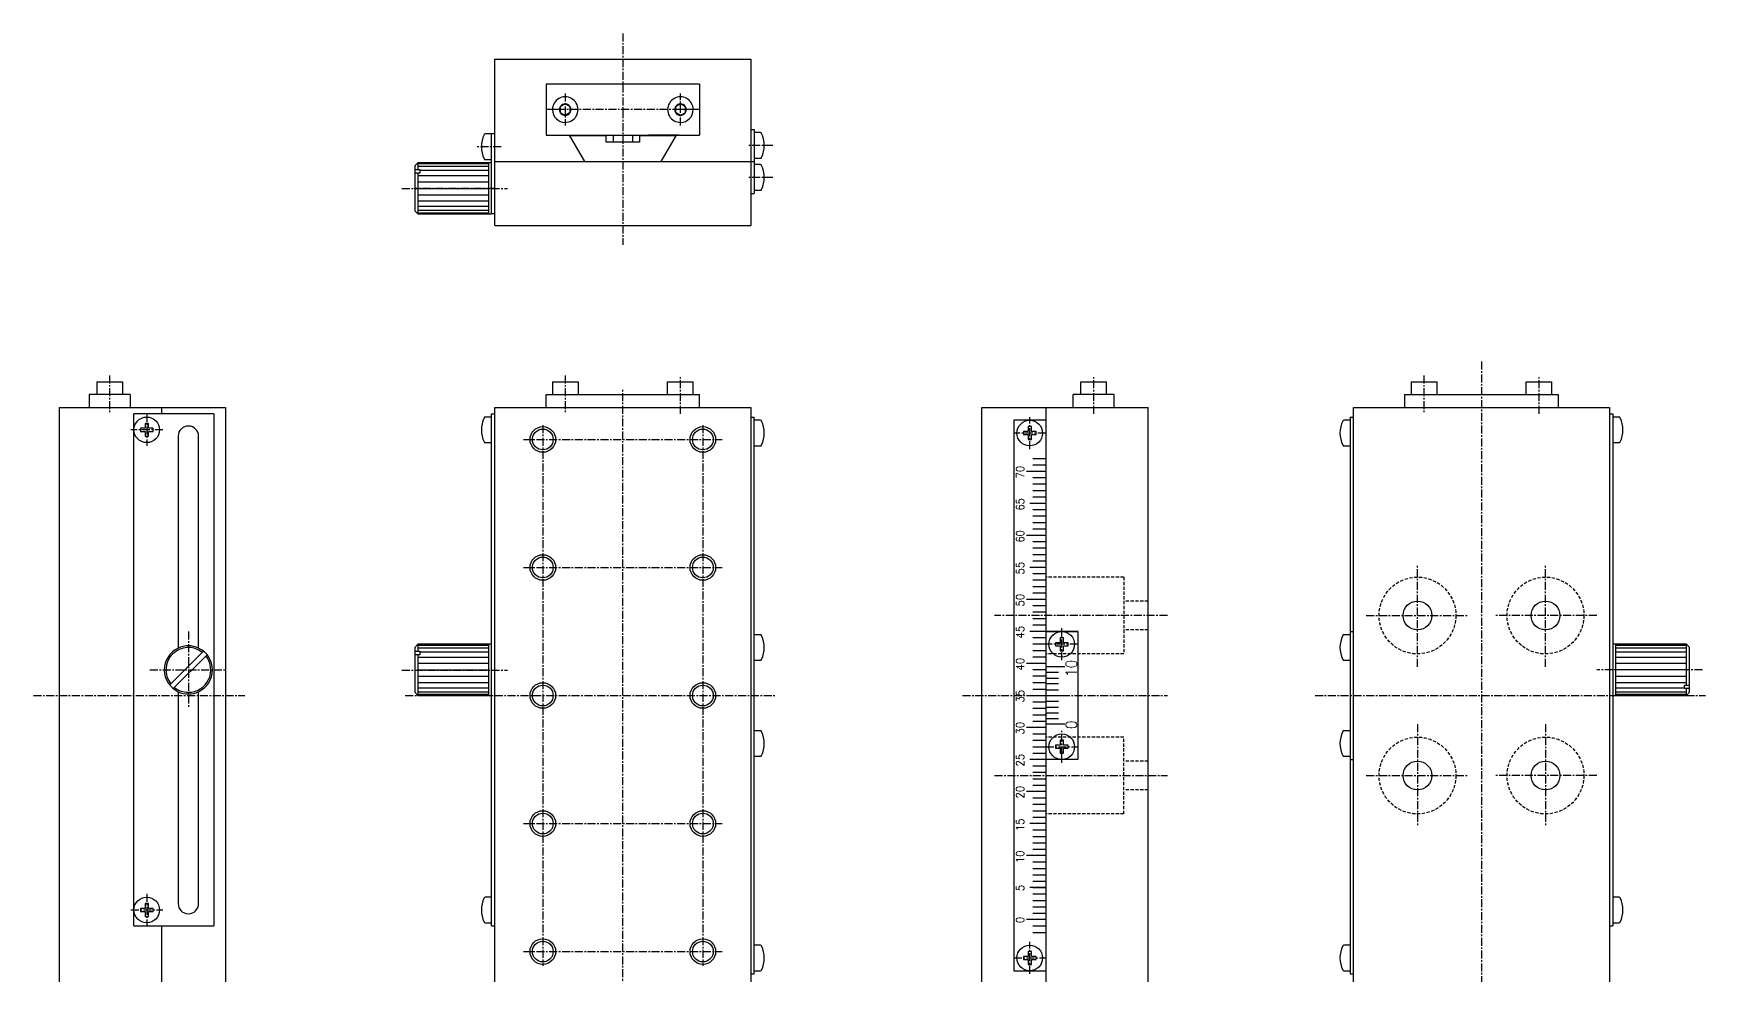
# Model space of a CAD drawing. Extents: x 1279 to 1540, y 1049 to 1341.
# Drawn here: x 1278.8 to 1540, y 1194.1 to 1341.2 of the extents above; entities that cross this region are included whole.
import ezdxf

# ---------------------------------------------------------------- set-up
doc = ezdxf.new("R2010")
doc.units = 0
doc.linetypes.add('CENTER', pattern=[2, 1.25, -0.25, 0.25, -0.25])
doc.linetypes.add('DASHED', pattern=[0.75, 0.5, -0.25])
doc.layers.get('0').update_dxf_attribs({"linetype": 'CONTINUOUS'})
doc.layers.add('CENTER', color=1, linetype='CENTER')
doc.styles.get("Standard").update_dxf_attribs({"font": 'TXT', "bigfont": 'BIGFONT'})

msp = doc.modelspace()

# ---------------------------------------------------------------- linework, layer by layer
at = {"color": 7, "linetype": 'CONTINUOUS'}
for p, q in [((1350.9, 1325.54), (1350.9, 1337.24)), ((1350.9, 1337.24), (1390.9, 1337.24)), ((1390.9, 1337.24), (1390.9, 1311.24)), ((1382.9, 1333.34), (1358.9, 1333.34)), ((1358.9, 1333.34), (1358.9, 1325.34)), ((1382.9, 1333.34), (1382.9, 1325.34)), ((1361.9, 1330.24), (1361.12, 1329.79)), ((1361.12, 1329.79), (1361.12, 1328.89)), ((1362.68, 1329.79), (1361.9, 1330.24)), ((1362.68, 1328.89), (1362.68, 1329.79)), ((1379.9, 1330.24), (1379.12, 1329.79)), ((1379.12, 1329.79), (1379.12, 1328.89)), ((1380.68, 1329.79), (1379.9, 1330.24)), ((1380.68, 1328.89), (1380.68, 1329.79)), ((1361.12, 1328.89), (1361.9, 1328.44)), ((1362.68, 1328.89), (1361.9, 1328.44)), ((1379.9, 1328.44), (1379.12, 1328.89)), ((1379.9, 1328.44), (1380.68, 1328.89)), ((1350.4, 1325.54), (1349.41, 1325.54)), ((1350.9, 1325.54), (1350.4, 1325.54)), ((1350.4, 1313.04), (1350.4, 1325.54)), ((1350.9, 1311.24), (1350.9, 1325.54)), ((1358.9, 1325.34), (1362.53, 1325.34)), ((1362.19, 1325.34), (1366.9, 1325.34)), ((1362.53, 1325.34), (1364.9, 1321.24)), ((1362.53, 1325.34), (1368.4, 1325.34)), ((1368.3, 1325.24), (1362.59, 1325.24)), ((1368.3, 1324.24), (1368.3, 1325.24)), ((1369.4, 1324.24), (1368.3, 1324.24)), ((1368.4, 1325.34), (1369.4, 1325.34)), ((1369.4, 1325.34), (1369.4, 1324.24)), ((1369.4, 1325.34), (1372.4, 1325.34)), ((1372.4, 1324.24), (1369.4, 1324.24)), ((1372.4, 1325.34), (1372.4, 1324.24)), ((1372.4, 1325.34), (1373.4, 1325.34)), ((1373.5, 1324.24), (1372.4, 1324.24)), ((1373.4, 1325.34), (1379.27, 1325.34)), ((1374.1, 1325.24), (1373.5, 1325.24)), ((1373.5, 1325.24), (1373.5, 1324.24)), ((1379.21, 1325.24), (1374.1, 1325.24)), ((1379.61, 1325.34), (1374.9, 1325.34)), ((1376.9, 1321.24), (1379.27, 1325.34)), ((1379.27, 1325.34), (1382.9, 1325.34)), ((1390.9, 1326.24), (1391.4, 1326.24)), ((1390.9, 1326.24), (1390.9, 1325.94)), ((1391.4, 1326.24), (1391.4, 1321.24)), ((1392.39, 1325.74), (1391.4, 1325.74)), ((1391.4, 1321.74), (1392.39, 1321.74)), ((1338.4, 1320.54), (1338.9, 1321.04)), ((1338.4, 1320.54), (1338.4, 1313.54)), ((1338.4, 1319.97), (1339.2, 1319.97)), ((1339.2, 1319.4), (1338.4, 1319.4)), ((1350.4, 1321.04), (1338.9, 1321.04)), ((1339.2, 1319.97), (1339.2, 1319.4)), ((1349.41, 1321.54), (1350.4, 1321.54)), ((1349.9, 1321.04), (1349.9, 1313.04)), ((1350.9, 1321.24), (1391.4, 1321.24)), ((1391.4, 1321.24), (1391.4, 1316.24)), ((1392.39, 1320.74), (1391.4, 1320.74)), ((1391.4, 1316.74), (1392.39, 1316.74)), ((1390.9, 1316.24), (1391.4, 1316.24)), ((1338.9, 1313.04), (1338.4, 1313.54)), ((1338.9, 1313.04), (1349.9, 1313.04)), ((1349.9, 1313.04), (1349.9, 1313.29)), ((1349.9, 1313.04), (1350.4, 1313.04)), ((1350.9, 1313.04), (1350.4, 1313.04)), ((1350.9, 1311.24), (1370.9, 1311.24)), ((1370.9, 1311.24), (1390.9, 1311.24)), ((1288.74, 1286.81), (1292.74, 1286.81)), ((1288.74, 1286.81), (1288.74, 1284.81)), ((1292.74, 1286.81), (1292.74, 1284.81)), ((1359.9, 1286.81), (1359.9, 1284.81)), ((1359.9, 1286.81), (1363.9, 1286.81)), ((1363.9, 1286.81), (1363.9, 1284.81)), ((1377.9, 1286.81), (1381.9, 1286.81)), ((1377.9, 1284.81), (1377.9, 1286.81)), ((1381.9, 1284.81), (1381.9, 1286.81)), ((1442.46, 1284.81), (1442.46, 1286.81)), ((1442.46, 1286.81), (1446.46, 1286.81)), ((1446.46, 1284.81), (1446.46, 1286.81)), ((1494.02, 1286.81), (1494.02, 1284.81)), ((1494.02, 1286.81), (1498.02, 1286.81)), ((1498.02, 1286.81), (1498.02, 1284.81)), ((1512.02, 1286.81), (1516.02, 1286.81)), ((1512.02, 1284.81), (1512.02, 1286.81)), ((1516.02, 1284.81), (1516.02, 1286.81)), ((1282.84, 1282.81), (1287.14, 1282.81)), ((1282.84, 1282.81), (1308.84, 1282.81)), ((1282.84, 1282.81), (1282.84, 1192.81)), ((1287.54, 1284.81), (1287.54, 1282.81)), ((1293.94, 1284.81), (1287.54, 1284.81)), ((1293.94, 1284.81), (1293.94, 1282.81)), ((1298.84, 1282.81), (1298.84, 1281.81)), ((1308.84, 1282.81), (1308.84, 1270.31)), ((1350.9, 1282.81), (1390.9, 1282.81)), ((1350.9, 1281.81), (1350.9, 1282.81)), ((1358.9, 1282.81), (1358.9, 1284.81)), ((1358.9, 1284.81), (1382.9, 1284.81)), ((1358.9, 1284.81), (1359.9, 1284.81)), ((1382.9, 1282.81), (1382.9, 1284.81)), ((1390.9, 1282.81), (1390.9, 1192.81)), ((1426.96, 1282.81), (1433.96, 1282.81)), ((1426.96, 1237.81), (1426.96, 1282.81)), ((1433.96, 1282.81), (1434.46, 1282.81)), ((1434.46, 1282.81), (1452.96, 1282.81)), ((1436.96, 1282.81), (1436.96, 1194.81)), ((1447.66, 1284.81), (1441.26, 1284.81)), ((1441.26, 1282.81), (1441.26, 1284.81)), ((1447.66, 1282.81), (1447.66, 1284.81)), ((1452.96, 1192.81), (1452.96, 1282.81)), ((1485.02, 1247.81), (1485.02, 1282.81)), ((1485.02, 1282.81), (1525.02, 1282.81)), ((1493.02, 1284.81), (1512.02, 1284.81)), ((1493.02, 1284.81), (1493.02, 1282.81)), ((1512.02, 1284.81), (1517.02, 1284.81)), ((1517.02, 1284.81), (1517.02, 1282.81)), ((1525.02, 1282.81), (1525.02, 1192.81)), ((1298.84, 1281.81), (1294.54, 1281.81)), ((1294.54, 1201.81), (1294.54, 1281.81)), ((1296.79, 1280.31), (1296.29, 1280.31)), ((1296.29, 1280.31), (1296.29, 1279.56)), ((1296.79, 1279.56), (1296.79, 1280.31)), ((1307.04, 1281.81), (1298.84, 1281.81)), ((1307.04, 1281.81), (1307.04, 1201.81)), ((1350.4, 1281.31), (1349.41, 1281.31)), ((1350.4, 1281.81), (1350.9, 1281.81)), ((1350.4, 1237.81), (1350.4, 1281.81)), ((1350.4, 1281.81), (1350.9, 1281.81)), ((1350.9, 1192.81), (1350.9, 1281.81)), ((1390.9, 1281.31), (1391.4, 1281.31)), ((1391.4, 1194.31), (1391.4, 1281.31)), ((1392.39, 1280.81), (1391.4, 1280.81)), ((1436.96, 1280.81), (1431.96, 1280.81)), ((1431.96, 1280.81), (1431.96, 1194.81)), ((1434.71, 1279.81), (1434.21, 1279.81)), ((1434.21, 1279.81), (1434.21, 1279.06)), ((1434.71, 1279.06), (1434.71, 1279.81)), ((1484.52, 1280.81), (1483.53, 1280.81)), ((1484.52, 1281.31), (1485.02, 1281.31)), ((1484.52, 1281.31), (1484.52, 1247.81)), ((1525.02, 1281.81), (1525.52, 1281.81)), ((1525.52, 1281.81), (1525.52, 1237.81)), ((1526.51, 1281.31), (1525.52, 1281.31)), ((1296.29, 1279.56), (1295.54, 1279.56)), ((1295.54, 1279.56), (1295.54, 1279.06)), ((1295.54, 1279.06), (1296.29, 1279.06)), ((1296.29, 1279.06), (1296.29, 1278.31)), ((1296.29, 1278.31), (1296.79, 1278.31)), ((1297.54, 1279.56), (1296.79, 1279.56)), ((1296.79, 1278.31), (1296.79, 1279.06)), ((1296.79, 1279.06), (1297.54, 1279.06)), ((1297.54, 1279.06), (1297.54, 1279.56)), ((1301.44, 1278.31), (1301.44, 1245.21)), ((1304.64, 1245.21), (1304.64, 1278.31)), ((1349.41, 1277.31), (1350.4, 1277.31)), ((1434.21, 1279.06), (1433.46, 1279.06)), ((1433.46, 1279.06), (1433.46, 1278.56)), ((1433.46, 1278.56), (1434.21, 1278.56)), ((1434.21, 1278.56), (1434.21, 1277.81)), ((1434.21, 1277.81), (1434.71, 1277.81)), ((1435.46, 1279.06), (1434.71, 1279.06)), ((1434.71, 1277.81), (1434.71, 1278.56)), ((1434.71, 1278.56), (1435.46, 1278.56)), ((1435.46, 1278.56), (1435.46, 1279.06)), ((1525.52, 1277.31), (1526.51, 1277.31)), ((1391.4, 1276.81), (1392.39, 1276.81)), ((1483.53, 1276.81), (1484.52, 1276.81)), ((1308.84, 1270.31), (1308.84, 1197.31)), ((1392.39, 1247.31), (1391.4, 1247.31)), ((1441.96, 1247.81), (1436.96, 1247.81)), ((1438.46, 1246.06), (1438.46, 1245.56)), ((1439.21, 1246.06), (1438.46, 1246.06)), ((1439.21, 1246.81), (1439.21, 1246.06)), ((1439.71, 1246.06), (1439.71, 1246.81)), ((1440.46, 1246.06), (1439.71, 1246.06)), ((1440.46, 1245.56), (1440.46, 1246.06)), ((1441.96, 1247.81), (1441.96, 1227.81)), ((1484.52, 1247.31), (1483.53, 1247.31)), ((1484.52, 1247.81), (1485.02, 1247.81)), ((1484.52, 1247.81), (1484.52, 1227.81)), ((1485.02, 1227.81), (1485.02, 1247.81)), ((1305.4, 1244.74), (1300.11, 1239.45)), ((1305.97, 1244.17), (1300.68, 1238.88)), ((1338.4, 1245.31), (1338.9, 1245.81)), ((1338.4, 1245.31), (1338.4, 1238.31)), ((1338.4, 1244.74), (1339.2, 1244.74)), ((1339.2, 1244.17), (1338.4, 1244.17)), ((1350.4, 1245.81), (1338.9, 1245.81)), ((1339.2, 1244.74), (1339.2, 1244.17)), ((1349.9, 1245.81), (1349.9, 1237.81)), ((1391.4, 1243.31), (1392.39, 1243.31)), ((1438.46, 1245.56), (1439.21, 1245.56)), ((1439.21, 1245.56), (1439.21, 1244.81)), ((1439.21, 1244.81), (1439.71, 1244.81)), ((1439.71, 1245.56), (1440.46, 1245.56)), ((1439.71, 1244.81), (1439.71, 1245.56)), ((1483.53, 1243.31), (1484.52, 1243.31)), ((1526.02, 1245.81), (1525.52, 1245.81)), ((1526.02, 1245.81), (1526.02, 1245.56)), ((1537.02, 1245.81), (1526.02, 1245.81)), ((1526.02, 1241.81), (1526.02, 1245.81)), ((1537.02, 1245.81), (1537.52, 1245.31)), ((1537.52, 1238.31), (1537.52, 1245.31)), ((1526.02, 1237.81), (1526.02, 1241.81)), ((1301.44, 1238.41), (1301.44, 1205.31)), ((1304.64, 1205.31), (1304.64, 1238.41)), ((1338.9, 1237.81), (1338.4, 1238.31)), ((1349.9, 1237.81), (1349.9, 1238.06)), ((1536.72, 1238.88), (1536.72, 1239.45)), ((1536.72, 1239.45), (1537.52, 1239.45)), ((1537.52, 1238.88), (1536.72, 1238.88)), ((1537.52, 1238.31), (1537.02, 1237.81)), ((1338.9, 1237.81), (1349.9, 1237.81)), ((1349.9, 1237.81), (1350.4, 1237.81)), ((1350.4, 1201.81), (1350.4, 1237.81)), ((1426.96, 1192.81), (1426.96, 1237.81)), ((1525.52, 1237.81), (1537.02, 1237.81)), ((1525.52, 1237.81), (1525.52, 1201.81)), ((1392.39, 1232.31), (1391.4, 1232.31)), ((1439.21, 1230.81), (1439.21, 1230.06)), ((1439.71, 1230.81), (1439.21, 1230.81)), ((1439.71, 1230.06), (1439.71, 1230.81)), ((1484.52, 1232.31), (1483.53, 1232.31)), ((1391.4, 1228.31), (1392.39, 1228.31)), ((1441.96, 1227.81), (1436.96, 1227.81)), ((1438.46, 1230.06), (1438.46, 1229.56)), ((1439.21, 1230.06), (1438.46, 1230.06)), ((1438.46, 1229.56), (1439.21, 1229.56)), ((1439.21, 1229.56), (1439.21, 1228.81)), ((1439.21, 1228.81), (1439.71, 1228.81)), ((1440.46, 1230.06), (1439.71, 1230.06)), ((1439.71, 1229.56), (1440.46, 1229.56)), ((1439.71, 1228.81), (1439.71, 1229.56)), ((1440.46, 1229.56), (1440.46, 1230.06)), ((1483.53, 1228.31), (1484.52, 1228.31)), ((1484.52, 1227.81), (1484.52, 1194.31)), ((1484.52, 1227.81), (1485.02, 1227.81)), ((1485.02, 1192.81), (1485.02, 1227.81)), ((1436.96, 1212.81), (1436.96, 1207.81)), ((1295.54, 1204.56), (1295.54, 1204.06)), ((1296.29, 1204.56), (1295.54, 1204.56)), ((1295.54, 1204.06), (1296.29, 1204.06)), ((1296.29, 1205.31), (1296.29, 1204.56)), ((1296.79, 1205.31), (1296.29, 1205.31)), ((1296.29, 1204.06), (1296.29, 1203.31)), ((1296.79, 1204.56), (1296.79, 1205.31)), ((1297.54, 1204.56), (1296.79, 1204.56)), ((1296.79, 1204.06), (1297.54, 1204.06)), ((1296.79, 1203.31), (1296.79, 1204.06)), ((1297.54, 1204.06), (1297.54, 1204.56)), ((1350.4, 1206.31), (1349.41, 1206.31)), ((1526.51, 1206.31), (1525.52, 1206.31)), ((1294.54, 1201.81), (1298.84, 1201.81)), ((1296.29, 1203.31), (1296.79, 1203.31)), ((1298.84, 1201.81), (1307.04, 1201.81)), ((1298.84, 1201.81), (1298.84, 1192.81)), ((1349.41, 1202.31), (1350.4, 1202.31)), ((1350.4, 1201.81), (1350.9, 1201.81)), ((1525.02, 1201.81), (1525.52, 1201.81)), ((1525.52, 1202.31), (1526.51, 1202.31)), ((1308.84, 1197.31), (1308.84, 1192.81)), ((1392.39, 1198.81), (1391.4, 1198.81)), ((1433.46, 1197.06), (1433.46, 1196.56)), ((1434.21, 1197.06), (1433.46, 1197.06)), ((1433.46, 1196.56), (1434.21, 1196.56)), ((1434.21, 1197.81), (1434.21, 1197.06)), ((1434.71, 1197.81), (1434.21, 1197.81)), ((1434.21, 1196.56), (1434.21, 1195.81)), ((1434.71, 1197.06), (1434.71, 1197.81)), ((1435.46, 1197.06), (1434.71, 1197.06)), ((1434.71, 1196.56), (1435.46, 1196.56)), ((1434.71, 1195.81), (1434.71, 1196.56)), ((1435.46, 1196.56), (1435.46, 1197.06)), ((1484.52, 1198.81), (1483.53, 1198.81)), ((1390.9, 1194.31), (1391.4, 1194.31)), ((1391.4, 1194.81), (1392.39, 1194.81)), ((1431.96, 1194.81), (1436.96, 1194.81)), ((1434.21, 1195.81), (1434.71, 1195.81)), ((1436.96, 1194.81), (1436.96, 1192.81)), ((1483.53, 1194.81), (1484.52, 1194.81)), ((1484.52, 1194.31), (1485.02, 1194.31))]:
    msp.add_line(p, q, dxfattribs=at)
at = {"color": 3, "linetype": 'CONTINUOUS'}
for p, q in [((1338.9, 1321.04), (1338.9, 1319.97)), ((1338.9, 1320.9), (1349.9, 1320.9)), ((1338.9, 1320.5), (1349.9, 1320.5)), ((1338.9, 1319.4), (1338.9, 1313.04)), ((1338.9, 1319.04), (1349.9, 1319.04)), ((1339.2, 1319.87), (1349.9, 1319.87)), ((1338.9, 1318.08), (1349.9, 1318.08)), ((1338.9, 1317.04), (1349.9, 1317.04)), ((1349.9, 1316), (1338.9, 1316)), ((1349.9, 1315.04), (1338.9, 1315.04)), ((1349.9, 1314.21), (1338.9, 1314.21)), ((1349.9, 1313.58), (1338.9, 1313.58)), ((1349.9, 1313.18), (1338.9, 1313.18)), ((1436.96, 1274.81), (1434.96, 1274.81)), ((1436.96, 1272.81), (1433.96, 1272.81)), ((1436.96, 1273.81), (1434.96, 1273.81)), ((1436.96, 1271.81), (1434.96, 1271.81)), ((1436.96, 1270.81), (1434.96, 1270.81)), ((1436.96, 1269.81), (1434.96, 1269.81)), ((1436.96, 1267.81), (1434.46, 1267.81)), ((1436.96, 1268.81), (1434.96, 1268.81)), ((1436.96, 1266.81), (1434.96, 1266.81)), ((1436.96, 1265.81), (1434.96, 1265.81)), ((1436.96, 1264.81), (1434.96, 1264.81)), ((1436.96, 1262.81), (1433.96, 1262.81)), ((1436.96, 1263.81), (1434.96, 1263.81)), ((1436.96, 1261.81), (1434.96, 1261.81)), ((1436.96, 1260.81), (1434.96, 1260.81)), ((1436.96, 1259.81), (1434.96, 1259.81)), ((1436.96, 1257.81), (1434.46, 1257.81)), ((1436.96, 1258.81), (1434.96, 1258.81)), ((1436.96, 1256.81), (1434.96, 1256.81)), ((1436.96, 1255.81), (1434.96, 1255.81)), ((1436.96, 1254.81), (1434.96, 1254.81)), ((1436.96, 1253.81), (1434.96, 1253.81)), ((1436.96, 1252.81), (1433.96, 1252.81)), ((1436.96, 1251.81), (1434.96, 1251.81)), ((1436.96, 1250.81), (1434.96, 1250.81)), ((1436.96, 1249.81), (1434.96, 1249.81)), ((1436.96, 1248.81), (1434.96, 1248.81)), ((1436.96, 1247.81), (1434.46, 1247.81)), ((1436.96, 1246.81), (1434.96, 1246.81)), ((1441.96, 1247.81), (1436.96, 1247.81)), ((1436.96, 1247.81), (1441.96, 1247.81)), ((1439.71, 1246.81), (1439.21, 1246.81)), ((1338.9, 1245.81), (1338.9, 1244.74)), ((1338.9, 1245.67), (1349.9, 1245.67)), ((1338.9, 1245.27), (1349.9, 1245.27)), ((1338.9, 1244.17), (1338.9, 1237.81)), ((1338.9, 1243.81), (1349.9, 1243.81)), ((1339.2, 1244.64), (1349.9, 1244.64)), ((1436.96, 1245.81), (1434.96, 1245.81)), ((1436.96, 1244.81), (1434.96, 1244.81)), ((1436.96, 1243.81), (1434.96, 1243.81)), ((1526.02, 1245.67), (1537.02, 1245.67)), ((1526.02, 1245.27), (1537.02, 1245.27)), ((1526.02, 1244.64), (1537.02, 1244.64)), ((1526.02, 1243.81), (1537.02, 1243.81)), ((1537.02, 1239.45), (1537.02, 1245.81)), ((1338.9, 1242.85), (1349.9, 1242.85)), ((1338.9, 1241.81), (1349.9, 1241.81)), ((1349.9, 1240.77), (1338.9, 1240.77)), ((1436.96, 1242.81), (1433.96, 1242.81)), ((1436.96, 1241.81), (1434.96, 1241.81)), ((1436.96, 1240.81), (1434.96, 1240.81)), ((1439.96, 1242.31), (1436.96, 1242.31)), ((1438.96, 1241.41), (1436.96, 1241.41)), ((1526.02, 1242.85), (1537.02, 1242.85)), ((1537.02, 1241.81), (1526.02, 1241.81)), ((1537.02, 1240.77), (1526.02, 1240.77)), ((1349.9, 1239.81), (1338.9, 1239.81)), ((1349.9, 1238.98), (1338.9, 1238.98)), ((1349.9, 1238.35), (1338.9, 1238.35)), ((1436.96, 1239.81), (1434.96, 1239.81)), ((1434.96, 1238.81), (1436.96, 1238.81)), ((1436.96, 1240.51), (1438.96, 1240.51)), ((1438.96, 1239.61), (1436.96, 1239.61)), ((1436.96, 1238.71), (1438.96, 1238.71)), ((1537.02, 1239.81), (1526.02, 1239.81)), ((1536.72, 1238.98), (1526.02, 1238.98)), ((1537.02, 1238.35), (1526.02, 1238.35)), ((1537.02, 1237.81), (1537.02, 1238.88)), ((1349.9, 1237.95), (1338.9, 1237.95)), ((1434.46, 1237.81), (1439.46, 1237.81)), ((1434.96, 1236.81), (1436.96, 1236.81)), ((1434.96, 1235.81), (1436.96, 1235.81)), ((1436.96, 1236.91), (1438.96, 1236.91)), ((1436.96, 1236.01), (1438.96, 1236.01)), ((1537.02, 1237.95), (1526.02, 1237.95)), ((1436.96, 1232.81), (1433.96, 1232.81)), ((1434.96, 1234.81), (1436.96, 1234.81)), ((1434.96, 1233.81), (1436.96, 1233.81)), ((1436.96, 1235.11), (1438.96, 1235.11)), ((1436.96, 1234.21), (1438.96, 1234.21)), ((1439.96, 1233.31), (1436.96, 1233.31)), ((1434.96, 1231.81), (1436.96, 1231.81)), ((1434.96, 1230.81), (1436.96, 1230.81)), ((1436.96, 1227.81), (1434.46, 1227.81)), ((1434.96, 1229.81), (1436.96, 1229.81)), ((1434.96, 1228.81), (1436.96, 1228.81)), ((1434.96, 1226.81), (1436.96, 1226.81)), ((1434.96, 1225.81), (1436.96, 1225.81)), ((1436.96, 1222.81), (1433.96, 1222.81)), ((1434.96, 1224.81), (1436.96, 1224.81)), ((1434.96, 1223.81), (1436.96, 1223.81)), ((1434.96, 1221.81), (1436.96, 1221.81)), ((1434.96, 1220.81), (1436.96, 1220.81)), ((1434.96, 1219.81), (1436.96, 1219.81)), ((1436.96, 1217.81), (1434.46, 1217.81)), ((1434.96, 1218.81), (1436.96, 1218.81)), ((1434.96, 1216.81), (1436.96, 1216.81)), ((1434.96, 1216.81), (1436.96, 1216.81)), ((1434.96, 1215.81), (1436.96, 1215.81)), ((1434.96, 1215.81), (1436.96, 1215.81)), ((1434.96, 1214.81), (1436.96, 1214.81)), ((1434.96, 1214.81), (1436.96, 1214.81)), ((1436.96, 1212.81), (1433.96, 1212.81)), ((1434.96, 1213.81), (1436.96, 1213.81)), ((1434.96, 1213.81), (1436.96, 1213.81)), ((1434.96, 1211.81), (1436.96, 1211.81)), ((1434.96, 1210.81), (1436.96, 1210.81)), ((1434.96, 1209.81), (1436.96, 1209.81)), ((1436.96, 1207.81), (1434.46, 1207.81)), ((1434.96, 1208.81), (1436.96, 1208.81)), ((1434.96, 1207.81), (1436.96, 1207.81)), ((1434.96, 1207.81), (1436.96, 1207.81)), ((1434.96, 1206.81), (1436.96, 1206.81)), ((1434.96, 1206.81), (1436.96, 1206.81)), ((1434.96, 1205.81), (1436.96, 1205.81)), ((1434.96, 1205.81), (1436.96, 1205.81)), ((1434.96, 1204.81), (1436.96, 1204.81)), ((1434.96, 1204.81), (1436.96, 1204.81)), ((1434.96, 1204.81), (1436.96, 1204.81)), ((1436.96, 1202.81), (1433.96, 1202.81)), ((1434.96, 1203.81), (1436.96, 1203.81)), ((1434.96, 1201.81), (1436.96, 1201.81)), ((1434.96, 1201.81), (1436.96, 1201.81)), ((1434.96, 1200.81), (1436.96, 1200.81))]:
    msp.add_line(p, q, dxfattribs=at)
at = {"color": 3, "linetype": 'DASHED'}
for p, q in [((1449.16, 1256.31), (1436.96, 1256.31)), ((1449.16, 1256.31), (1449.16, 1244.31)), ((1452.96, 1252.56), (1449.16, 1252.56)), ((1452.96, 1248.06), (1449.16, 1248.06)), ((1449.16, 1244.31), (1436.96, 1244.31)), ((1449.16, 1231.31), (1436.96, 1231.31)), ((1449.16, 1219.31), (1449.16, 1231.31)), ((1452.96, 1227.56), (1449.16, 1227.56)), ((1452.96, 1223.06), (1449.16, 1223.06)), ((1449.16, 1219.31), (1436.96, 1219.31))]:
    msp.add_line(p, q, dxfattribs=at)
at = {"color": 7, "linetype": 'CONTINUOUS'}
for centre, radius in [((1296.54, 1279.31), 2), ((1434.46, 1278.81), 2), ((1358.4, 1277.81), 1.62), ((1383.4, 1277.81), 1.62), ((1358.4, 1257.81), 1.62), ((1383.4, 1257.81), 1.62), ((1495.02, 1250.31), 2.25), ((1515.02, 1250.31), 2.25), ((1439.46, 1245.81), 2), ((1358.4, 1237.81), 1.62), ((1383.4, 1237.81), 1.62), ((1439.46, 1229.81), 2), ((1495.02, 1225.31), 2.25), ((1515.02, 1225.31), 2.25), ((1358.4, 1217.81), 1.62), ((1383.4, 1217.81), 1.62), ((1296.54, 1204.31), 2), ((1358.4, 1197.81), 1.62), ((1383.4, 1197.81), 1.62), ((1434.46, 1196.81), 2)]:
    msp.add_circle(centre, radius, dxfattribs=at)
at = {"color": 3, "linetype": 'CONTINUOUS'}
for centre in [(1358.4, 1277.81), (1383.4, 1277.81), (1358.4, 1257.81), (1383.4, 1257.81), (1358.4, 1237.81), (1383.4, 1237.81), (1358.4, 1217.81), (1383.4, 1217.81), (1358.4, 1197.81), (1383.4, 1197.81)]:
    msp.add_circle(centre, 2, dxfattribs=at)
at = {"color": 3, "linetype": 'DASHED'}
for centre in [(1495.02, 1250.31), (1515.02, 1250.31), (1495.02, 1225.31), (1515.02, 1225.31)]:
    msp.add_circle(centre, 6, dxfattribs=at)
at = {"color": 7, "linetype": 'CONTINUOUS'}
for centre, radius, start, end in [((1361.9, 1329.34), 2, 150, 180), ((1361.9, 1329.34), 2, 90, 150), ((1361.9, 1329.34), 0.9, 150, 180), ((1361.9, 1329.34), 0.9, 90, 150), ((1361.9, 1329.34), 2, 30, 90), ((1361.9, 1329.34), 0.9, 30, 90), ((1361.9, 1329.34), 0.9, 330, 30), ((1361.9, 1329.34), 2, 330, 30), ((1379.9, 1329.34), 2, 150, 210), ((1379.9, 1329.34), 2, 90, 150), ((1379.9, 1329.34), 0.9, 150, 210), ((1379.9, 1329.34), 0.9, 90, 150), ((1379.9, 1329.34), 2, 30, 90), ((1379.9, 1329.34), 0.9, 30, 90), ((1379.9, 1329.34), 0.9, 0, 30), ((1379.9, 1329.34), 2, 0, 30), ((1361.9, 1329.34), 2, 180, 270), ((1361.9, 1329.34), 0.9, 180, 210), ((1361.9, 1329.34), 0.9, 210, 270), ((1361.9, 1329.34), 0.9, 270, 330), ((1361.9, 1329.34), 2, 270, 330), ((1379.9, 1329.34), 2, 210, 270), ((1379.9, 1329.34), 0.9, 210, 270), ((1379.9, 1329.34), 2, 270, 0), ((1379.9, 1329.34), 0.9, 270, 330), ((1379.9, 1329.34), 0.9, 330, 0), ((1353.15, 1323.54), 4.35, 154.3284, 205.6716), ((1349.41, 1325.34), 0.2, 90, 154.3284), ((1392.39, 1325.54), 0.2, 25.6716, 90), ((1388.64, 1323.74), 4.35, 334.3284, 25.6716), ((1349.41, 1321.74), 0.2, 205.6716, 270), ((1392.39, 1321.94), 0.2, 270, 334.3284), ((1392.39, 1320.54), 0.2, 25.6716, 90), ((1388.64, 1318.74), 4.35, 334.3284, 25.6716), ((1392.39, 1316.94), 0.2, 270, 334.3284), ((1303.04, 1278.31), 1.6, 0, 180), ((1353.15, 1279.31), 4.35, 154.3284, 205.6716), ((1349.41, 1281.11), 0.2, 90, 154.3284), ((1392.39, 1280.61), 0.2, 25.6716, 90), ((1388.64, 1278.81), 4.35, 334.3284, 25.6716), ((1487.27, 1278.81), 4.35, 154.3284, 205.6716), ((1483.53, 1280.61), 0.2, 90, 154.3284), ((1526.51, 1281.11), 0.2, 25.6716, 90), ((1522.76, 1279.31), 4.35, 334.3284, 25.6716), ((1349.41, 1277.51), 0.2, 205.6716, 270), ((1526.51, 1277.51), 0.2, 270, 334.3284), ((1392.39, 1277.01), 0.2, 270, 334.3284), ((1483.53, 1277.01), 0.2, 205.6716, 270), ((1392.39, 1247.11), 0.2, 25.6716, 90), ((1388.64, 1245.31), 4.35, 334.3284, 25.6716), ((1487.27, 1245.31), 4.35, 154.3284, 205.6716), ((1483.53, 1247.11), 0.2, 90, 154.3284), ((1303.04, 1241.81), 3.76, 115.1725, 244.8275), ((1303.04, 1241.81), 3.76, 64.8275, 115.1725), ((1303.04, 1241.81), 3.76, 295.1725, 64.8275), ((1392.39, 1243.51), 0.2, 270, 334.3284), ((1483.53, 1243.51), 0.2, 205.6716, 270), ((1303.04, 1241.81), 3.76, 244.8275, 295.1725), ((1392.39, 1232.11), 0.2, 25.6716, 90), ((1388.64, 1230.31), 4.35, 334.3284, 25.6716), ((1487.27, 1230.31), 4.35, 154.3284, 205.6716), ((1483.53, 1232.11), 0.2, 90, 154.3284), ((1392.39, 1228.51), 0.2, 270, 334.3284), ((1483.53, 1228.51), 0.2, 205.6716, 270), ((1303.04, 1205.31), 1.6, 180, 0), ((1353.15, 1204.31), 4.35, 154.3284, 205.6716), ((1349.41, 1206.11), 0.2, 90, 154.3284), ((1526.51, 1206.11), 0.2, 25.6716, 90), ((1522.76, 1204.31), 4.35, 334.3284, 25.6716), ((1349.41, 1202.51), 0.2, 205.6716, 270), ((1526.51, 1202.51), 0.2, 270, 334.3284), ((1392.39, 1198.61), 0.2, 25.6716, 90), ((1388.64, 1196.81), 4.35, 334.3284, 25.6716), ((1487.27, 1196.81), 4.35, 154.3284, 205.6716), ((1483.53, 1198.61), 0.2, 90, 154.3284), ((1392.39, 1195.01), 0.2, 270, 334.3284), ((1483.53, 1195.01), 0.2, 205.6716, 270)]:
    msp.add_arc(centre, radius, start, end, dxfattribs=at)
at = {"color": 3, "linetype": 'CONTINUOUS'}
for start, end in [(51.5624, 218.4376), (270, 38.4376), (231.5624, 270)]:
    msp.add_arc((1303.04, 1241.81), 3.5, start, end, dxfattribs=at)
at = {"layer": 'CENTER', "color": 1, "linetype": 'CENTER'}
for p, q in [((1370.9, 1341.24), (1370.9, 1308.24)), ((1361.9, 1331.84), (1361.9, 1326.84)), ((1379.9, 1326.84), (1379.9, 1331.84)), ((1379.9, 1329.34), (1358.9, 1329.34)), ((1359.9, 1329.34), (1358.9, 1329.34)), ((1361, 1329.34), (1359.9, 1329.34)), ((1361.9, 1329.34), (1361, 1329.34)), ((1380.8, 1329.34), (1379.9, 1329.34)), ((1381.9, 1329.34), (1380.8, 1329.34)), ((1382.9, 1329.34), (1381.9, 1329.34)), ((1351.9, 1323.54), (1347.9, 1323.54)), ((1394.35, 1323.74), (1390.35, 1323.74)), ((1336.4, 1317.04), (1352.9, 1317.04)), ((1350.9, 1317.04), (1338.3, 1317.04)), ((1394.35, 1318.74), (1390.35, 1318.74)), ((1290.74, 1287.81), (1290.74, 1281.81)), ((1361.9, 1287.81), (1361.9, 1281.81)), ((1379.9, 1281.81), (1379.9, 1287.81)), ((1444.46, 1281.81), (1444.46, 1287.81)), ((1496.02, 1287.81), (1496.02, 1281.81)), ((1505.02, 1289.97), (1505.02, 1143.81)), ((1514.02, 1281.81), (1514.02, 1287.81)), ((1370.9, 1143.81), (1370.9, 1285.81)), ((1296.54, 1281.81), (1296.54, 1276.81)), ((1358.4, 1280.06), (1358.4, 1195.56)), ((1383.4, 1280.06), (1383.4, 1195.56)), ((1434.46, 1276.31), (1434.46, 1281.31)), ((1299.04, 1279.31), (1294.04, 1279.31)), ((1355.4, 1277.81), (1386.4, 1277.81)), ((1436.96, 1278.81), (1431.96, 1278.81)), ((1355.4, 1257.81), (1386.4, 1257.81)), ((1495.02, 1242.31), (1495.02, 1258.31)), ((1515.02, 1242.31), (1515.02, 1258.31)), ((1455.96, 1250.31), (1428.96, 1250.31)), ((1487.02, 1250.31), (1503.02, 1250.31)), ((1523.02, 1250.31), (1507.02, 1250.31)), ((1303.04, 1247.81), (1303.04, 1235.81)), ((1439.46, 1247.06), (1439.46, 1248.31)), ((1439.46, 1243.31), (1439.46, 1247.06)), ((1441.96, 1245.81), (1436.96, 1245.81)), ((1441.96, 1245.81), (1436.96, 1245.81)), ((1297.04, 1241.81), (1309.04, 1241.81)), ((1336.4, 1241.79), (1352.9, 1241.79)), ((1539.52, 1241.81), (1523.02, 1241.81)), ((1278.84, 1237.81), (1311.84, 1237.81)), ((1336.9, 1237.81), (1394.9, 1237.81)), ((1423.96, 1237.81), (1434.46, 1237.81)), ((1434.46, 1237.81), (1439.46, 1237.81)), ((1439.46, 1237.81), (1455.96, 1237.81)), ((1479.02, 1237.81), (1540.02, 1237.81)), ((1495.02, 1233.31), (1495.02, 1217.31)), ((1515.02, 1233.31), (1515.02, 1217.31)), ((1439.46, 1228.56), (1439.46, 1232.31)), ((1436.96, 1229.81), (1441.96, 1229.81)), ((1439.46, 1227.31), (1439.46, 1228.56)), ((1428.96, 1225.31), (1455.96, 1225.31)), ((1487.02, 1225.31), (1503.02, 1225.31)), ((1523.02, 1225.31), (1507.02, 1225.31)), ((1355.4, 1217.81), (1386.4, 1217.81)), ((1296.54, 1206.81), (1296.54, 1201.81)), ((1294.04, 1204.31), (1299.04, 1204.31)), ((1434.46, 1194.31), (1434.46, 1199.31)), ((1355.4, 1197.81), (1386.4, 1197.81)), ((1431.96, 1196.81), (1436.96, 1196.81))]:
    msp.add_line(p, q, dxfattribs=at)

# ---------------------------------------------------------------- texts
at = {"color": 3, "linetype": 'CONTINUOUS', "width": 0.9}
for s, height, p in [('70', 1.25, (1433.58, 1271.74)), ('65', 1.25, (1433.58, 1266.71)), ('60', 1.25, (1433.58, 1261.71)), ('55', 1.25, (1433.58, 1256.74)), ('50', 1.25, (1433.58, 1251.74)), ('45', 1.25, (1433.58, 1246.74)), ('40', 1.25, (1433.58, 1241.74)), ('10', 1.75, (1441.83, 1240.7)), ('35', 1.25, (1433.58, 1236.74)), ('30', 1.25, (1433.58, 1231.74)), ('0', 1.75, (1441.83, 1232.56)), ('25', 1.25, (1433.58, 1226.74)), ('20', 1.25, (1433.58, 1221.74)), ('15', 1.25, (1433.58, 1216.66)), ('10', 1.25, (1433.58, 1211.66)), ('5', 1.25, (1433.58, 1207.27)), ('0', 1.25, (1433.58, 1202.27))]:
    msp.add_text(s, height=height, rotation=90, dxfattribs=at).set_placement(p)

doc.saveas('drawing.dxf')
